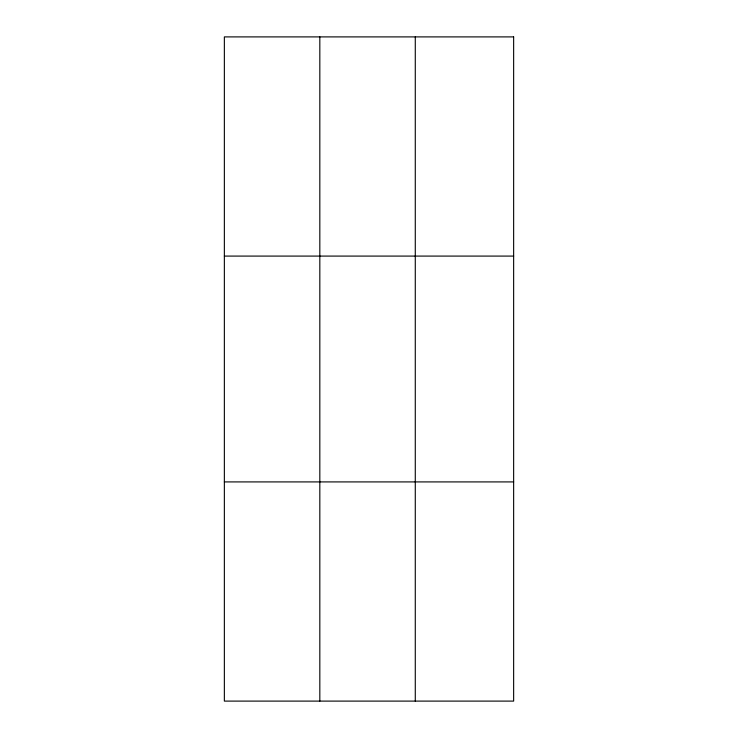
<?xml version="1.0" encoding="UTF-8"?>
<svg xmlns="http://www.w3.org/2000/svg" width="738" height="738" viewBox="0 0 738 738"><rect width="100%" height="100%" fill="white"/><g stroke="black" fill="none" stroke-linecap="round" stroke-linejoin="round"><path stroke-width="1.11" d="M319.822 36.9L319.822 701.1M415.282 36.9L415.282 701.1M224.361 256.086L513.639 256.086M224.361 481.914L513.639 481.914M513.639 36.9L513.639 701.1L224.361 701.1L224.361 36.9L513.639 36.9"/></g></svg>
